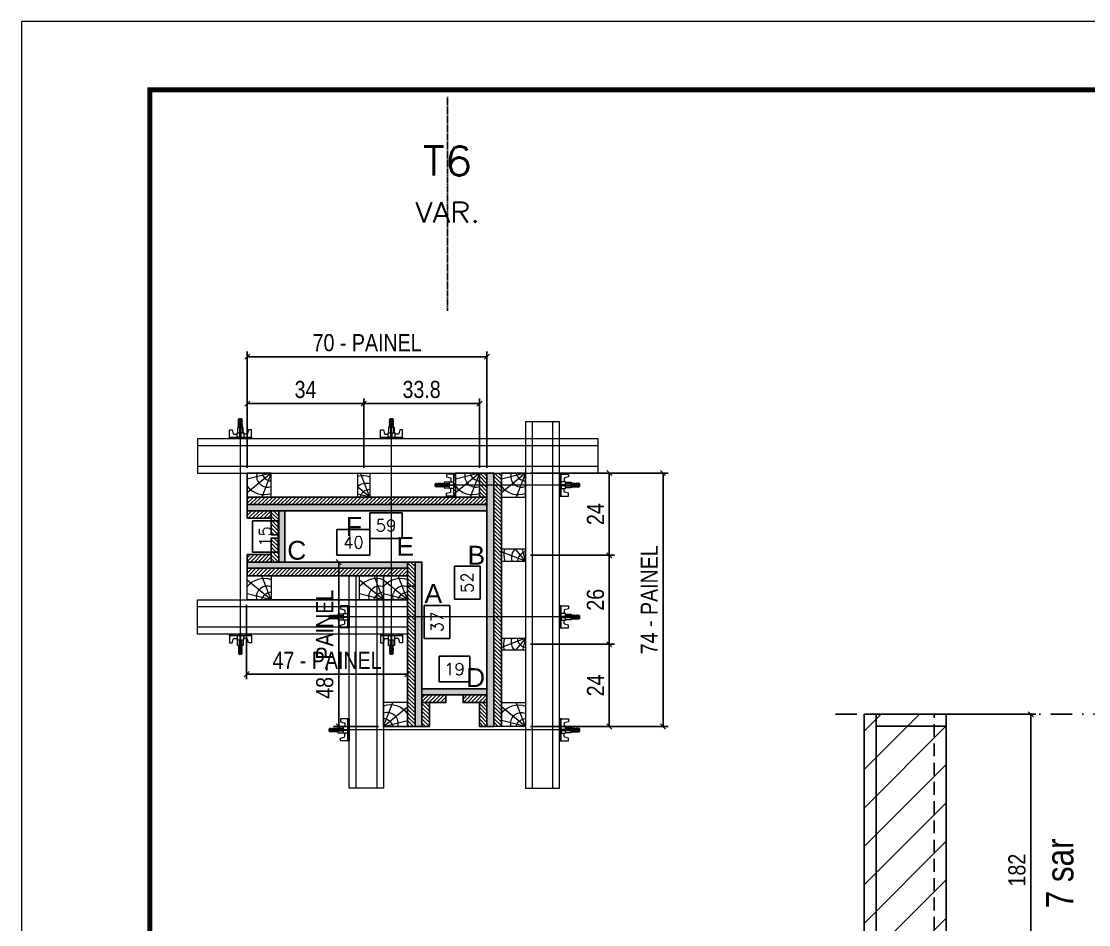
# Model space of a CAD drawing. Extents: x 14400 to 27878, y -21631 to 6985.
# Drawn here: x 19168 to 19792, y -7326 to -6798 of the extents above; entities that cross this region are included whole.
import ezdxf
from ezdxf.enums import TextEntityAlignment as Align

# ---------------------------------------------------------------- set-up
doc = ezdxf.new("R2010")
doc.units = 0
for name, pattern in [('DASHED', [0.75, 0.5, -0.25]), ('DIVIDE2', [0.625, 0.25, -0.125, 0, -0.125, 0, -0.125]), ('HIDDEN', [0.375, 0.25, -0.125])]:
    doc.linetypes.add(name, pattern=pattern)
for name, color, linetype in [('CHAPA', 1, 'Continuous'), ('COTA', 241, 'Continuous'), ('MEIO_PONT', 93, 'Continuous'), ('NOMENCLATURA', 7, 'Continuous'), ('Nível', 160, 'Continuous'), ('Painéis', 200, 'Continuous'), ('SARR_2.2x7', 40, 'Continuous'), ('SARRAFO', 251, 'Continuous'), ('Texto de Titulo', 7, 'Continuous'), ('Texto Qtd Sarr', 242, 'Continuous'), ('TEXTO_GERAL', 7, 'Continuous')]:
    doc.layers.add(name, color=color, linetype=linetype)
for name, color, linetype, lineweight in [('Folhas', 255, 'Continuous', 9), ('Hachura', 251, 'Continuous', 9), ('Madeira', 126, 'Continuous', 18), ('Perfil Metálico', 224, 'Continuous', 18), ('SARRAFO DE PRESSAO', 251, 'DASHED', 9), ('Texto Seção', 7, 'Continuous', 15)]:
    doc.layers.add(name, color=color, linetype=linetype, lineweight=lineweight)
doc.styles.add('ARIAL', font='arial.ttf')
doc.styles.add('ARIAL_NARROW', font='ARIALN.TTF', dxfattribs={"height": 0.2})
doc.styles.add('COTA TECNICA', font='techl___.ttf', dxfattribs={"height": 10})
doc.styles.add('COTA TECNICA 2X', font='techl___.ttf', dxfattribs={"height": 10})
doc.styles.add('ROMANS', font='romans.shx')
doc.dimstyles.new('PAINEL', dxfattribs={"dimtxt": 10, "dimasz": 3, "dimexe": 3, "dimexo": 3, "dimgap": 3, "dimtad": 1, "dimdec": 1, "dimzin": 12, "dimdsep": 46, "dimtxsty": 'COTA TECNICA', "dimblk1": 'OBLIQUE', "dimblk2": 'OBLIQUE', "dimsah": 1, "dimcen": 0.9, "dimclrd": 4, "dimclre": 4, "dimclrt": 240, "dimadec": 1, "dimazin": 3, "dimtfac": 1, "dimtdec": 1, "dimtmove": 0, "dimatfit": 3, "dimfxl": 1, "dimtolj": 1, "dimtzin": 12, "dimarcsym": 0})
doc.dimstyles.new('SECAO PILAR', dxfattribs={"dimtxt": 10, "dimasz": 3, "dimexe": 3, "dimexo": 3, "dimgap": 3, "dimtad": 1, "dimdec": 1, "dimlfac": 0.5, "dimzin": 12, "dimdsep": 46, "dimtxsty": 'COTA TECNICA 2X', "dimblk1": 'OBLIQUE', "dimblk2": 'OBLIQUE', "dimsah": 1, "dimcen": 0.9, "dimclrd": 256, "dimclre": 256, "dimclrt": 256, "dimadec": 1, "dimazin": 3, "dimtfac": 1, "dimtdec": 1, "dimtmove": 0, "dimatfit": 3, "dimfxl": 1, "dimtolj": 1, "dimtzin": 12, "dimarcsym": 0})
doc.dimstyles.new('SECÇÃO 2', dxfattribs={"dimtxt": 7, "dimasz": 6, "dimexe": 0.18, "dimexo": 2, "dimgap": -4, "dimtad": 3, "dimdec": 1, "dimlfac": 0.5, "dimzin": 12, "dimdsep": 46, "dimtxsty": 'ROMANS', "dimblk": 'ARCHTICK', "dimcen": 0.09, "dimse1": 1, "dimse2": 1, "dimsd1": 1, "dimsd2": 1, "dimclrd": 180, "dimclre": 5, "dimclrt": 1, "dimadec": 0, "dimazin": 3, "dimtfac": 1, "dimtdec": 1, "dimtofl": 0, "dimtmove": 0, "dimatfit": 3, "dimldrblk": 'ARCHTICK', "dimfxl": 1, "dimtolj": 1, "dimtzin": 0, "dimarcsym": 0})
pattern_1 = [(135, (-3514.931, 2081.9534), (-1.12253202, -1.12253202), [])]
pattern_2 = [(225, (9923.5253, -29951.8066), (1.12253202, -1.12253202), [])]
pattern_3 = [(45, (28640.429, 15721.4097), (-1.12253202, 1.12253202), [])]
pattern_4 = [(315, (42401.8853, -16315.9503), (1.12253202, 1.12253202), [])]
pattern_5 = [(135, (-3506.531, 2061.9534), (-1.12253202, -1.12253202), [])]

# ---------------------------------------------------------------- blocks, each defined once
blk = doc.blocks.new('9999999999')
at = {"layer": 'Folhas'}
blk.add_lwpolyline([(98138.98, 34190.21), (99623.98, 34190.21), (99623.98, 35240.21), (98138.98, 35240.21)], close=True, dxfattribs=at)
at = {"layer": 'Folhas', "color": 30, "const_width": 3}
blk.add_lwpolyline([(98213.98, 34230.21), (99583.98, 34230.21), (99583.98, 35200.21), (98213.98, 35200.21)], close=True, dxfattribs=at)
blk = doc.blocks.new('titulo1')
at = {"layer": 'Defpoints', "color": 252, "linetype": 'HIDDEN', "ltscale": 2}
blk.add_line((0, 0), (0, 125), dxfattribs=at)
at = {"layer": 'Defpoints', "style": 'ROMANS', "oblique": 15}
blk.add_attdef('FOLHA', text='', height=10, dxfattribs=at).set_placement((0, 15.58), align=Align.MIDDLE_CENTER)
at = {"layer": 'Texto Qtd Sarr', "color": 3, "style": 'ROMANS', "oblique": 15}
for tag, height, p in [('TITULO', 17, (0, 71.45)), ('SEÇÃO', 12, (0, 41.55))]:
    blk.add_attdef(tag, text='', height=height, dxfattribs=at).set_placement(p, align=Align.MIDDLE_CENTER)
blk = doc.blocks.new('_Oblique')
at = {"color": 0, "linetype": 'ByBlock', "lineweight": -2}
blk.add_line((-0.5, -0.5), (0.5, 0.5), dxfattribs=at)
blk = doc.blocks.new('*D2426')
at = {"layer": 'COTA', "color": 4, "lineweight": -2, "transparency": 16777216}
for p, q in [((19711.65, -7202.89), (19761.01, -7202.89)), ((19758.01, -7384.89), (19758.01, -7202.89)), ((19711.65, -7384.89), (19761.01, -7384.89))]:
    blk.add_line(p, q, dxfattribs=at)
at = {"layer": 'Defpoints', "color": 0, "transparency": 16777216}
for p in [(19708.65, -7202.89), (19758.01, -7202.89), (19708.65, -7384.89)]:
    blk.add_point(p, dxfattribs=at)
at = {"layer": 'COTA', "color": 4, "lineweight": -2, "transparency": 16777216, "xscale": 3, "yscale": 3, "zscale": 3}
for p, rotation in [((19758.01, -7202.89), 90), ((19758.01, -7384.89), 270)]:
    blk.add_blockref('_Oblique', p, dxfattribs=dict(at, rotation=rotation))
at = {"layer": 'COTA', "color": 240, "transparency": 16777216, "insert": (19749.92, -7293.89), "char_height": 10, "attachment_point": 5, "rotation": 90, "style": 'COTA TECNICA'}
blk.add_mtext('\\A1;182', dxfattribs=at)
blk = doc.blocks.new('PONTALETE')
at = {"layer": 'Madeira'}
for q in [(2.71, 7), (7, 5.76), (7, 1.74)]:
    blk.add_line((0, 0), q, dxfattribs=at)
blk.add_lwpolyline([(0, 0), (7, 0), (7, 7), (0, 7)], close=True, dxfattribs=at)
for centre, radius, start, end in [((2.04, 0.06), 6.23, 37.2818, 109.0913), ((1.09, 0.9), 3.19, 343.603, 109.9847), ((-0.21, -0.78), 3.09, 14.6322, 86.0383)]:
    blk.add_arc(centre, radius, start, end, dxfattribs=at)
blk = doc.blocks.new('*D2919')
at = {"layer": 'COTA', "color": 180, "lineweight": -2, "transparency": 16777216}
for p, q in [((19436.41, -7116.33), (19421.41, -7116.33)), ((19421.41, -7116.33), (19421.41, -7135.67)), ((19436.41, -7135.67), (19436.41, -7116.33)), ((19421.41, -7135.67), (19436.41, -7135.67))]:
    blk.add_line(p, q, dxfattribs=at)
at = {"layer": 'Defpoints', "color": 0, "transparency": 16777216}
for p in [(19440.41, -7084), (19440.41, -7084), (19440.41, -7188)]:
    blk.add_point(p, dxfattribs=at)
at = {"layer": 'COTA', "color": 1, "transparency": 16777216, "insert": (19428.91, -7126), "char_height": 7, "attachment_point": 5, "rotation": 90, "style": 'ROMANS'}
blk.add_mtext('\\A1;52', dxfattribs=at)
blk = doc.blocks.new('_ArchTick')
at = {"color": 0, "linetype": 'ByBlock', "const_width": 0.15}
blk.add_lwpolyline([(-0.5, -0.5), (0.5, 0.5)], dxfattribs=at)
blk = doc.blocks.new('*D2920')
at = {"layer": 'COTA', "color": 180, "lineweight": -2, "transparency": 16777216}
for p, q in [((19390.91, -7085.13), (19371.91, -7085.13)), ((19371.91, -7085.13), (19371.91, -7100.13)), ((19390.91, -7100.13), (19390.91, -7085.13)), ((19371.91, -7100.13), (19390.91, -7100.13))]:
    blk.add_line(p, q, dxfattribs=at)
at = {"layer": 'Defpoints', "color": 0, "transparency": 16777216}
for p in [(19322.41, -7084), (19440.41, -7084), (19322.41, -7104.13)]:
    blk.add_point(p, dxfattribs=at)
at = {"layer": 'COTA', "color": 1, "transparency": 16777216, "insert": (19381.41, -7092.63), "char_height": 7, "attachment_point": 5, "style": 'ROMANS'}
blk.add_mtext('\\A1;59', dxfattribs=at)
blk = doc.blocks.new('*D2921')
at = {"layer": 'COTA', "color": 180, "lineweight": -2, "transparency": 16777216}
for p, q in [((19372.08, -7095), (19352.74, -7095)), ((19352.74, -7095), (19352.74, -7110)), ((19372.08, -7110), (19372.08, -7095)), ((19352.74, -7110), (19372.08, -7110))]:
    blk.add_line(p, q, dxfattribs=at)
at = {"layer": 'Defpoints', "color": 0, "transparency": 16777216}
for p in [(19322.41, -7114), (19322.41, -7114), (19402.41, -7114)]:
    blk.add_point(p, dxfattribs=at)
at = {"layer": 'COTA', "color": 1, "transparency": 16777216, "insert": (19362.41, -7102.5), "char_height": 7, "attachment_point": 5, "style": 'ROMANS'}
blk.add_mtext('\\A1;40', dxfattribs=at)
blk = doc.blocks.new('*D2922')
at = {"layer": 'COTA', "color": 180, "lineweight": -2, "transparency": 16777216}
for p, q in [((19318.41, -7089.83), (19303.41, -7089.83)), ((19303.41, -7089.83), (19303.41, -7108.17)), ((19318.41, -7108.17), (19318.41, -7089.83)), ((19303.41, -7108.17), (19318.41, -7108.17))]:
    blk.add_line(p, q, dxfattribs=at)
at = {"layer": 'Defpoints', "color": 0, "transparency": 16777216}
for p in [(19322.41, -7084), (19322.41, -7114), (19322.41, -7114)]:
    blk.add_point(p, dxfattribs=at)
at = {"layer": 'COTA', "color": 1, "transparency": 16777216, "insert": (19310.91, -7099), "char_height": 7, "attachment_point": 5, "rotation": 90, "style": 'ROMANS'}
blk.add_mtext('\\A1;15', dxfattribs=at)
blk = doc.blocks.new('*D2923')
at = {"layer": 'COTA', "color": 180, "lineweight": -2, "transparency": 16777216}
for p, q in [((19430.41, -7169), (19412.41, -7169)), ((19412.41, -7169), (19412.41, -7184)), ((19430.41, -7184), (19430.41, -7169)), ((19412.41, -7184), (19430.41, -7184))]:
    blk.add_line(p, q, dxfattribs=at)
at = {"layer": 'Defpoints', "color": 0, "transparency": 16777216}
for p in [(19402.41, -7188), (19440.41, -7188), (19440.41, -7188)]:
    blk.add_point(p, dxfattribs=at)
at = {"layer": 'COTA', "color": 1, "transparency": 16777216, "insert": (19421.41, -7176.5), "char_height": 7, "attachment_point": 5, "style": 'ROMANS'}
blk.add_mtext('\\A1;19', dxfattribs=at)
blk = doc.blocks.new('C')
at = {"layer": 'Hachura', "color": 0}
for p, q in [((0, 3.22), (0, -3.22)), ((0.45, 3.22), (0, 3.22)), ((0.46, 3.16), (0, 3.16)), ((0.45, -3.23), (0.45, 3.22)), ((0.45, 3.22), (2.58, 3.22)), ((2.58, 3.22), (2.58, 2.39)), ((0.46, 3.05), (0, 3.05)), ((0.46, 2.88), (0, 2.88)), ((0, 2.75), (0, -1.16)), ((0.46, 2.65), (0, 2.65)), ((0.46, 2.23), (0, 2.23)), ((0.46, 1.51), (0, 1.51)), ((0.39, 0.49), (0.17, 0.49)), ((1.74, 0.97), (0.45, 0.97)), ((1.45, 0.1), (0.45, 0.1)), ((1.35, 1.94), (1.35, 0.96)), ((2.58, 2.39), (1.47, 2.09)), ((1.74, -0.97), (1.74, 0.97)), ((1.74, 0.97), (1.74, 0.84)), ((1.74, 0.97), (1.74, 0.84)), ((1.74, 0.84), (3.35, 0.84)), ((3.35, 0.45), (1.74, 0.45)), ((3.32, 0.84), (3.32, -0.84)), ((3.35, 0.84), (3.35, -0.84)), ((3.68, 0.45), (3.35, 0.45)), ((3.84, -0.52), (3.35, 0.45)), ((3.35, 0.06), (3.67, -0.57)), ((3.68, 0.45), (4.16, -0.52)), ((3.72, 0.5), (4.25, -0.57)), ((4.37, -0.55), (3.83, 0.53)), ((4.15, 0.45), (3.93, 0.45)), ((4.42, -0.52), (3.93, 0.45)), ((4.15, 0.45), (4.26, 0.45)), ((4.26, 0.45), (4.74, -0.52)), ((4.3, 0.5), (4.83, -0.57)), ((4.95, -0.55), (4.41, 0.53)), ((4.51, 0.45), (4.84, 0.45)), ((5, -0.52), (4.51, 0.45)), ((4.84, 0.45), (5.32, -0.52)), ((4.88, 0.5), (5.41, -0.57)), ((5.53, -0.55), (4.99, 0.53)), ((5.58, -0.52), (5.09, 0.45)), ((5.42, 0.45), (5.09, 0.45)), ((5.58, -0.52), (5.09, 0.45)), ((5.42, 0.45), (5.74, -0.19)), ((5.46, 0.5), (5.74, -0.07)), ((5.74, 0.19), (5.57, 0.53)), ((5.74, 0.32), (5.68, 0.45)), ((5.68, 0.45), (5.74, 0.45)), ((5.74, 0.45), (5.9, 0.29)), ((5.74, 0.45), (5.74, -0.52)), ((5.9, -0.36), (5.9, 0.29)), ((0.45, 0), (0, 0)), ((0.46, -1.52), (0, -1.52)), ((0.46, -2.23), (0, -2.23)), ((0.46, -2.65), (0, -2.65)), ((0.46, -2.88), (0, -2.88)), ((0.46, -3.05), (0, -3.05)), ((0.08, -0.48), (0.29, -0.48)), ((0.29, -0.48), (0.4, -0.48)), ((0.45, 0), (0.45, -0.97)), ((0.45, -0.16), (1.45, -0.16)), ((0.45, -0.65), (0.45, -0.32)), ((0.45, -3.23), (0.45, -0.65)), ((0.45, -0.97), (1.74, -0.97)), ((1.35, -1.94), (1.35, -0.97)), ((2.58, -2.39), (1.47, -2.1)), ((3.35, -0.32), (1.74, -0.32)), ((3.35, -0.84), (1.74, -0.84)), ((2.58, -3.23), (2.58, -2.39)), ((3.35, -0.07), (3.58, -0.52)), ((3.35, -0.52), (3.58, -0.52)), ((3.84, -0.52), (4.16, -0.52)), ((4.42, -0.52), (4.74, -0.52)), ((4.63, -0.52), (4.74, -0.52)), ((5, -0.52), (5.32, -0.52)), ((5.58, -0.52), (5.74, -0.52)), ((5.74, -0.52), (5.9, -0.36)), ((5.74, -0.52), (5.74, -0.52)), ((0.46, -3.16), (0, -3.16)), ((0, -3.22), (2.57, -3.22))]:
    blk.add_line(p, q, dxfattribs=at)
for centre, radius, start, end in [((1.52, 1.94), 0.161, 104.7436, 180), ((1.44, -0.03), 0.129, 272.695, 87.305), ((3.81, 0.39), 0.143, 25.5688, 154.4312), ((4.39, 0.39), 0.143, 25.5688, 154.4312), ((4.97, 0.39), 0.143, 25.5688, 154.4312), ((5.55, 0.39), 0.143, 25.5688, 154.4312), ((0.17, -0.37), 0.174, 221.744, 317.8592), ((1.52, -1.94), 0.161, 180, 255.2564), ((3.71, -0.4), 0.174, 222.1408, 318.256), ((4.29, -0.4), 0.174, 222.1408, 318.256), ((4.87, -0.4), 0.174, 222.1408, 318.256), ((5.45, -0.4), 0.174, 222.1408, 318.256), ((5.61, -0.4), 0.174, 317.8592, 318.256)]:
    blk.add_arc(centre, radius, start, end, dxfattribs=at)
blk = doc.blocks.new('*D2924')
at = {"layer": 'COTA', "lineweight": -2, "transparency": 16777216}
for p, q in [((19465.81, -7062), (19546.21, -7062)), ((19543.21, -7210), (19543.21, -7062)), ((19465.81, -7210), (19546.21, -7210))]:
    blk.add_line(p, q, dxfattribs=at)
at = {"layer": 'Defpoints', "color": 0, "transparency": 16777216}
for p in [(19462.81, -7062), (19543.21, -7062), (19462.81, -7210)]:
    blk.add_point(p, dxfattribs=at)
at = {"layer": 'COTA', "lineweight": -2, "transparency": 16777216, "xscale": 3, "yscale": 3, "zscale": 3}
for p, rotation in [((19543.21, -7062), 90), ((19543.21, -7210), 270)]:
    blk.add_blockref('_Oblique', p, dxfattribs=dict(at, rotation=rotation))
at = {"layer": 'COTA', "transparency": 16777216, "insert": (19535.14, -7136), "char_height": 10, "attachment_point": 5, "rotation": 90, "style": 'COTA TECNICA 2X'}
blk.add_mtext('\\A1;74 - PAINEL', dxfattribs=at)
blk = doc.blocks.new('*D2925')
at = {"layer": 'COTA', "lineweight": -2, "transparency": 16777216}
for p, q in [((19300.41, -7059), (19300.41, -6991.02)), ((19440.41, -7059), (19440.41, -6991.02)), ((19440.41, -6994.02), (19300.41, -6994.02))]:
    blk.add_line(p, q, dxfattribs=at)
at = {"layer": 'Defpoints', "color": 0, "transparency": 16777216}
for p in [(19300.41, -6994.02), (19300.41, -7062), (19440.41, -7062)]:
    blk.add_point(p, dxfattribs=at)
at = {"layer": 'COTA', "lineweight": -2, "transparency": 16777216, "xscale": 3, "yscale": 3, "zscale": 3, "rotation": 180}
blk.add_blockref('_Oblique', (19300.41, -6994.02), dxfattribs=at)
at = {"layer": 'COTA', "lineweight": -2, "transparency": 16777216, "xscale": 3, "yscale": 3, "zscale": 3}
blk.add_blockref('_Oblique', (19440.41, -6994.02), dxfattribs=at)
at = {"layer": 'COTA', "transparency": 16777216, "insert": (19370.41, -6985.91), "char_height": 10, "attachment_point": 5, "style": 'COTA TECNICA 2X'}
blk.add_mtext('\\A1;70 - PAINEL', dxfattribs=at)
blk = doc.blocks.new('*D2926')
at = {"layer": 'COTA', "lineweight": -2, "transparency": 16777216}
for p, q in [((19359.41, -7114), (19350.79, -7114)), ((19353.79, -7210), (19353.79, -7114)), ((19377.01, -7210), (19350.79, -7210))]:
    blk.add_line(p, q, dxfattribs=at)
at = {"layer": 'Defpoints', "color": 0, "transparency": 16777216}
for p in [(19353.79, -7114), (19362.41, -7114), (19380.01, -7210)]:
    blk.add_point(p, dxfattribs=at)
at = {"layer": 'COTA', "lineweight": -2, "transparency": 16777216, "xscale": 3, "yscale": 3, "zscale": 3}
for p, rotation in [((19353.79, -7114), 90), ((19353.79, -7210), 270)]:
    blk.add_blockref('_Oblique', p, dxfattribs=dict(at, rotation=rotation))
at = {"layer": 'COTA', "transparency": 16777216, "insert": (19345.7, -7162), "char_height": 10, "attachment_point": 5, "rotation": 90, "style": 'COTA TECNICA 2X'}
blk.add_mtext('\\A1;48 - PAINEL', dxfattribs=at)
blk = doc.blocks.new('*D2927')
at = {"layer": 'COTA', "lineweight": -2, "transparency": 16777216}
for p, q in [((19300.01, -7139), (19300.01, -7182.45)), ((19394.01, -7159), (19394.01, -7182.45)), ((19394.01, -7179.45), (19300.01, -7179.45))]:
    blk.add_line(p, q, dxfattribs=at)
at = {"layer": 'Defpoints', "color": 0, "transparency": 16777216}
for p in [(19300.01, -7136), (19394.01, -7156), (19300.01, -7179.45)]:
    blk.add_point(p, dxfattribs=at)
at = {"layer": 'COTA', "lineweight": -2, "transparency": 16777216, "xscale": 3, "yscale": 3, "zscale": 3, "rotation": 180}
blk.add_blockref('_Oblique', (19300.01, -7179.45), dxfattribs=at)
at = {"layer": 'COTA', "lineweight": -2, "transparency": 16777216, "xscale": 3, "yscale": 3, "zscale": 3}
blk.add_blockref('_Oblique', (19394.01, -7179.45), dxfattribs=at)
at = {"layer": 'COTA', "transparency": 16777216, "insert": (19347.01, -7171.38), "char_height": 10, "attachment_point": 5, "style": 'COTA TECNICA 2X'}
blk.add_mtext('\\A1;47 - PAINEL', dxfattribs=at)
blk = doc.blocks.new('MEIO PONTALETE')
at = {"layer": 'Madeira'}
for q in [(2.71, 7), (3.5, 2.88), (3.5, 0.87)]:
    blk.add_line((0, 0), q, dxfattribs=at)
blk.add_lwpolyline([(0, 0), (3.5, 0), (3.5, 7), (0, 7)], close=True, dxfattribs=at)
for centre, radius, start, end in [((2.04, 0.06), 6.23, 76.4499, 109.0913), ((1.09, 0.9), 3.19, 40.9063, 109.9847), ((-0.21, -0.78), 3.09, 14.6322, 86.0383)]:
    blk.add_arc(centre, radius, start, end, dxfattribs=at)
blk = doc.blocks.new('*D2928')
at = {"layer": 'COTA', "lineweight": -2, "transparency": 16777216}
for p, q in [((19485.81, -7062), (19514.84, -7062)), ((19511.84, -7110), (19511.84, -7062)), ((19465.81, -7110), (19514.84, -7110))]:
    blk.add_line(p, q, dxfattribs=at)
at = {"layer": 'Defpoints', "color": 0, "transparency": 16777216}
for p in [(19482.81, -7062), (19511.84, -7062), (19462.81, -7110)]:
    blk.add_point(p, dxfattribs=at)
at = {"layer": 'COTA', "lineweight": -2, "transparency": 16777216, "xscale": 3, "yscale": 3, "zscale": 3}
for p, rotation in [((19511.84, -7062), 90), ((19511.84, -7110), 270)]:
    blk.add_blockref('_Oblique', p, dxfattribs=dict(at, rotation=rotation))
at = {"layer": 'COTA', "transparency": 16777216, "insert": (19503.77, -7086), "char_height": 10, "attachment_point": 5, "rotation": 90, "style": 'COTA TECNICA 2X'}
blk.add_mtext('\\A1;24', dxfattribs=at)
blk = doc.blocks.new('*D2929')
at = {"layer": 'COTA', "lineweight": -2, "transparency": 16777216}
for p, q in [((19368.41, -7059), (19368.41, -7018.45)), ((19436.01, -7059), (19436.01, -7018.45)), ((19436.01, -7021.45), (19368.41, -7021.45))]:
    blk.add_line(p, q, dxfattribs=at)
at = {"layer": 'Defpoints', "color": 0, "transparency": 16777216}
for p in [(19368.41, -7021.45), (19368.41, -7062), (19436.01, -7062)]:
    blk.add_point(p, dxfattribs=at)
at = {"layer": 'COTA', "lineweight": -2, "transparency": 16777216, "xscale": 3, "yscale": 3, "zscale": 3, "rotation": 180}
blk.add_blockref('_Oblique', (19368.41, -7021.45), dxfattribs=at)
at = {"layer": 'COTA', "lineweight": -2, "transparency": 16777216, "xscale": 3, "yscale": 3, "zscale": 3}
blk.add_blockref('_Oblique', (19436.01, -7021.45), dxfattribs=at)
at = {"layer": 'COTA', "transparency": 16777216, "insert": (19402.21, -7013.21), "char_height": 10, "attachment_point": 5, "style": 'COTA TECNICA 2X'}
blk.add_mtext('\\A1;33.8', dxfattribs=at)
blk = doc.blocks.new('*D2930')
at = {"layer": 'COTA', "lineweight": -2, "transparency": 16777216}
for p, q in [((19300.41, -7059), (19300.41, -7018.45)), ((19368.41, -7059), (19368.41, -7018.45)), ((19368.41, -7021.45), (19300.41, -7021.45))]:
    blk.add_line(p, q, dxfattribs=at)
at = {"layer": 'Defpoints', "color": 0, "transparency": 16777216}
for p in [(19300.41, -7021.45), (19300.41, -7062), (19368.41, -7062)]:
    blk.add_point(p, dxfattribs=at)
at = {"layer": 'COTA', "lineweight": -2, "transparency": 16777216, "xscale": 3, "yscale": 3, "zscale": 3, "rotation": 180}
blk.add_blockref('_Oblique', (19300.41, -7021.45), dxfattribs=at)
at = {"layer": 'COTA', "lineweight": -2, "transparency": 16777216, "xscale": 3, "yscale": 3, "zscale": 3}
blk.add_blockref('_Oblique', (19368.41, -7021.45), dxfattribs=at)
at = {"layer": 'COTA', "transparency": 16777216, "insert": (19334.41, -7013.24), "char_height": 10, "attachment_point": 5, "style": 'COTA TECNICA 2X'}
blk.add_mtext('\\A1;34', dxfattribs=at)
blk = doc.blocks.new('*D2931')
at = {"layer": 'COTA', "color": 180, "lineweight": -2, "transparency": 16777216}
for p, q in [((19418.72, -7139.33), (19403.72, -7139.33)), ((19403.72, -7139.33), (19403.72, -7158.67)), ((19418.72, -7158.67), (19418.72, -7139.33)), ((19403.72, -7158.67), (19418.72, -7158.67))]:
    blk.add_line(p, q, dxfattribs=at)
at = {"layer": 'Defpoints', "color": 0, "transparency": 16777216}
for p in [(19402.41, -7114), (19422.72, -7114), (19402.41, -7188)]:
    blk.add_point(p, dxfattribs=at)
at = {"layer": 'COTA', "color": 1, "transparency": 16777216, "insert": (19411.22, -7149), "char_height": 7, "attachment_point": 5, "rotation": 90, "style": 'ROMANS'}
blk.add_mtext('\\A1;37', dxfattribs=at)
blk = doc.blocks.new('*D2932')
at = {"layer": 'COTA', "lineweight": -2, "transparency": 16777216}
for p, q in [((19465.81, -7162), (19514.84, -7162)), ((19511.84, -7162), (19511.84, -7210)), ((19485.81, -7210), (19514.84, -7210))]:
    blk.add_line(p, q, dxfattribs=at)
at = {"layer": 'Defpoints', "color": 0, "transparency": 16777216}
for p in [(19462.81, -7162), (19482.81, -7210), (19511.84, -7210)]:
    blk.add_point(p, dxfattribs=at)
at = {"layer": 'COTA', "lineweight": -2, "transparency": 16777216, "xscale": 3, "yscale": 3, "zscale": 3}
for p, rotation in [((19511.84, -7162), 90), ((19511.84, -7210), 270)]:
    blk.add_blockref('_Oblique', p, dxfattribs=dict(at, rotation=rotation))
at = {"layer": 'COTA', "transparency": 16777216, "insert": (19503.77, -7186), "char_height": 10, "attachment_point": 5, "rotation": 90, "style": 'COTA TECNICA 2X'}
blk.add_mtext('\\A1;24', dxfattribs=at)
blk = doc.blocks.new('*D2933')
at = {"layer": 'COTA', "lineweight": -2, "transparency": 16777216}
for p, q in [((19466.83, -7110), (19514.84, -7110)), ((19511.84, -7162), (19511.84, -7110)), ((19466.83, -7162), (19514.84, -7162))]:
    blk.add_line(p, q, dxfattribs=at)
at = {"layer": 'Defpoints', "color": 0, "transparency": 16777216}
for p in [(19463.83, -7110), (19511.84, -7110), (19463.83, -7162)]:
    blk.add_point(p, dxfattribs=at)
at = {"layer": 'COTA', "lineweight": -2, "transparency": 16777216, "xscale": 3, "yscale": 3, "zscale": 3}
for p, rotation in [((19511.84, -7110), 90), ((19511.84, -7162), 270)]:
    blk.add_blockref('_Oblique', p, dxfattribs=dict(at, rotation=rotation))
at = {"layer": 'COTA', "transparency": 16777216, "insert": (19503.74, -7136), "char_height": 10, "attachment_point": 5, "rotation": 90, "style": 'COTA TECNICA 2X'}
blk.add_mtext('\\A1;26', dxfattribs=at)

msp = doc.modelspace()

# ---------------------------------------------------------------- hatches: boundary and pattern name
at = {"layer": 'Hachura'}
h = msp.add_hatch(dxfattribs=at)
h.set_pattern_fill('ANSI31', color=256, scale=0.5, angle=90, style=0)
h.set_pattern_definition([(135, (-3514.931, 2061.9534), (-1.12253202, -1.12253202), [])])
h.paths.add_polyline_path([(19440.409, -7075.998), (19436.009, -7075.998), (19436.009, -7061.998), (19440.409, -7061.998)])
h = msp.add_hatch(color=256, dxfattribs=at)
h.dxf.hatch_style = 1
h.paths.add_polyline_path([(19440.409, -7061.998), (19444.409, -7061.998), (19444.409, -7209.998), (19440.409, -7209.998)])
h = msp.add_hatch(dxfattribs=at)
h.set_pattern_fill('ANSI31', color=256, scale=0.5, angle=90, style=0)
h.set_pattern_definition(pattern_5)
h.paths.add_polyline_path([(19448.809, -7209.998), (19444.409, -7209.998), (19444.409, -7061.998), (19448.809, -7061.998)])
h = msp.add_hatch(dxfattribs=at)
h.set_pattern_fill('ANSI31', color=256, scale=0.5, angle=180, style=0)
h.set_pattern_definition([(225, (9923.5253, -29971.8066), (1.12253202, -1.12253202), [])])
h.paths.add_polyline_path([(19300.409, -7080.398), (19300.409, -7075.998), (19440.409, -7075.998), (19440.409, -7080.398)])
h = msp.add_hatch(color=256, dxfattribs=at)
h.dxf.hatch_style = 1
h.paths.add_polyline_path([(19440.409, -7080.398), (19440.409, -7083.998), (19300.409, -7083.998), (19300.409, -7080.398)])
h = msp.add_hatch(dxfattribs=at)
h.set_pattern_fill('ANSI31', color=256, scale=0.5, style=0)
h.set_pattern_definition(pattern_3)
h.paths.add_polyline_path([(19314.409, -7083.998), (19314.409, -7088.398), (19300.409, -7088.398), (19300.409, -7083.998)])
h = msp.add_hatch(dxfattribs=at)
h.set_pattern_fill('ANSI31', color=256, scale=0.5, angle=-90, style=0)
h.set_pattern_definition(pattern_4)
h.paths.add_polyline_path([(19314.409, -7083.998), (19318.809, -7083.998), (19318.809, -7097.998), (19314.409, -7097.998)])
h = msp.add_hatch(color=256, dxfattribs=at)
h.dxf.hatch_style = 1
h.paths.add_polyline_path([(19318.809, -7113.998), (19322.409, -7113.998), (19322.409, -7083.998), (19318.809, -7083.998)])
h = msp.add_hatch(color=256, dxfattribs=at)
h.dxf.hatch_style = 1
h.paths.add_polyline_path([(19318.809, -7113.998), (19322.409, -7113.998), (19322.409, -7083.998), (19318.809, -7083.998)])
h = msp.add_hatch(dxfattribs=at)
h.set_pattern_fill('ANSI31', color=256, scale=0.5, angle=-90, style=0)
h.set_pattern_definition(pattern_4)
h.paths.add_polyline_path([(19314.409, -7113.998), (19318.809, -7113.998), (19318.809, -7099.998), (19314.409, -7099.998)])
h = msp.add_hatch(dxfattribs=at)
h.set_pattern_fill('ANSI31', color=256, scale=0.5, style=0)
h.set_pattern_definition(pattern_3)
h.paths.add_polyline_path([(19314.409, -7113.998), (19314.409, -7109.598), (19300.409, -7109.598), (19300.409, -7113.998)])
h = msp.add_hatch(color=256, dxfattribs=at)
h.dxf.hatch_style = 1
h.paths.add_polyline_path([(19394.009, -7117.598), (19394.009, -7113.998), (19300.409, -7113.998), (19300.409, -7117.598)])
h = msp.add_hatch(dxfattribs=at)
h.set_pattern_fill('ANSI31', color=256, scale=0.5, style=0)
h.set_pattern_definition(pattern_3)
h.paths.add_polyline_path([(19394.009, -7117.598), (19394.009, -7121.998), (19300.409, -7121.998), (19300.409, -7117.598)])
h = msp.add_hatch(dxfattribs=at)
h.set_pattern_fill('ANSI31', color=256, scale=0.5, angle=90, style=0)
h.set_pattern_definition(pattern_5)
h.paths.add_polyline_path([(19398.409, -7209.998), (19394.009, -7209.998), (19394.009, -7113.998), (19398.409, -7113.998)])
h = msp.add_hatch(color=256, dxfattribs=at)
h.dxf.hatch_style = 1
h.paths.add_polyline_path([(19402.409, -7113.998), (19398.409, -7113.998), (19398.409, -7209.998), (19402.409, -7209.998)])
h = msp.add_hatch(color=256, dxfattribs=at)
h.dxf.hatch_style = 1
h.paths.add_polyline_path([(19440.409, -7191.598), (19440.409, -7187.998), (19402.409, -7187.998), (19402.409, -7191.598)])
h = msp.add_hatch(dxfattribs=at)
h.set_pattern_fill('ANSI31', color=256, scale=0.5, angle=180, style=0)
h.set_pattern_definition(pattern_2)
h.paths.add_polyline_path([(19416.409, -7191.598), (19416.409, -7195.998), (19402.409, -7195.998), (19402.409, -7191.598)])
h = msp.add_hatch(dxfattribs=at)
h.set_pattern_fill('ANSI31', color=256, scale=0.5, angle=180, style=0)
h.set_pattern_definition(pattern_2)
h.paths.add_polyline_path([(19426.409, -7191.598), (19426.409, -7195.998), (19440.409, -7195.998), (19440.409, -7191.598)])
h = msp.add_hatch(dxfattribs=at)
h.set_pattern_fill('ANSI31', color=256, scale=0.5, angle=90, style=0)
h.set_pattern_definition(pattern_1)
h.paths.add_polyline_path([(19402.409, -7195.998), (19406.809, -7195.998), (19406.809, -7209.998), (19402.409, -7209.998)])
h = msp.add_hatch(dxfattribs=at)
h.set_pattern_fill('ANSI31', color=256, scale=0.5, angle=90, style=0)
h.set_pattern_definition(pattern_1)
h.paths.add_polyline_path([(19440.409, -7195.998), (19436.009, -7195.998), (19436.009, -7209.998), (19440.409, -7209.998)])
h = msp.add_hatch(dxfattribs=at)
h.set_pattern_fill('ANSI31', color=256, scale=5)
h.paths.add_polyline_path([(19708.646, -7202.891), (19660.646, -7202.891), (19660.646, -7384.891), (19708.646, -7384.891)])
h.paths.add_polyline_path([(19708.646, -7384.891), (19660.646, -7384.891), (19660.646, -7506.891), (19708.646, -7506.891)])
h.paths.add_polyline_path([(19904.114, -7266.891), (19900.614, -7266.891), (19900.614, -7214.891), (19853.114, -7214.891), (19853.114, -7266.891), (19830.114, -7266.891), (19830.114, -7384.891), (19904.114, -7384.891)])
h.paths.add_polyline_path([(19904.114, -7384.891), (19830.114, -7384.891), (19830.114, -7506.891), (19904.114, -7506.891)])
h.paths.add_polyline_path([(20033.012, -7262.891), (20018.012, -7262.891), (20018.012, -7506.891), (20033.012, -7506.891)])
h.paths.add_polyline_path([(20033.012, -7219.891), (20018.012, -7219.891), (20018.012, -7262.891), (20033.012, -7262.891)])
h.paths.add_polyline_path([(20149.599, -7266.891), (20130.599, -7266.891), (20130.599, -7506.891), (20149.599, -7506.891)])
h.paths.add_polyline_path([(20294.8, -7202.891), (20247.8, -7202.891), (20247.8, -7384.891), (20294.8, -7384.891)])
h.paths.add_polyline_path([(20294.8, -7384.891), (20247.8, -7384.891), (20247.8, -7506.891), (20294.8, -7506.891)])
h.paths.add_polyline_path([(20486.204, -7384.891), (20416.204, -7384.891), (20416.204, -7506.891), (20486.204, -7506.891)])
h.paths.add_polyline_path([(20486.204, -7219.891), (20439.204, -7219.891), (20439.204, -7266.891), (20416.204, -7266.891), (20416.204, -7384.891), (20486.204, -7384.891)])

# ---------------------------------------------------------------- linework, layer by layer
at = {"layer": 'CHAPA'}
for points in [[(19440.409, -7061.998), (19444.409, -7061.998), (19444.409, -7209.998), (19440.409, -7209.998)], [(19318.809, -7113.998), (19322.409, -7113.998), (19322.409, -7083.998), (19318.809, -7083.998)], [(19318.809, -7113.998), (19322.409, -7113.998), (19322.409, -7083.998), (19318.809, -7083.998)], [(19402.409, -7113.998), (19398.409, -7113.998), (19398.409, -7209.998), (19402.409, -7209.998)]]:
    msp.add_lwpolyline(points, close=True, dxfattribs=at)
for points in [[(19440.409, -7080.398), (19440.409, -7083.998), (19300.409, -7083.998), (19300.409, -7080.398), (19440.409, -7080.398)], [(19394.009, -7117.598), (19394.009, -7113.998), (19300.409, -7113.998), (19300.409, -7117.598), (19394.009, -7117.598)], [(19440.409, -7191.598), (19440.409, -7187.998), (19402.409, -7187.998), (19402.409, -7191.598), (19440.409, -7191.598)]]:
    msp.add_lwpolyline(points, dxfattribs=at)
at = {"layer": 'Hachura'}
for p, q in [((19296.416, -7166.799), (19296.41, -7030.198)), ((19384.662, -7166.799), (19384.656, -7030.198)), ((19493.609, -7068.998), (19410.209, -7069.002)), ((19493.609, -7145.998), (19348.209, -7146.005)), ((19493.609, -7211.999), (19348.209, -7212.006))]:
    msp.add_line(p, q, dxfattribs=at)
msp.add_lwpolyline([(19448.809, -7061.998), (19448.809, -7209.998), (19444.409, -7209.998), (19444.409, -7061.998)], close=True, dxfattribs=at)
at = {"layer": 'Madeira'}
for points in [[(19300.409, -7075.998), (19300.409, -7061.998), (19436.009, -7061.998), (19436.009, -7075.998)], [(19462.809, -7209.998), (19448.809, -7209.998), (19448.809, -7061.998), (19462.809, -7061.998)], [(19300.409, -7135.998), (19300.409, -7121.998), (19380.009, -7121.998), (19380.009, -7135.998)], [(19394.009, -7209.998), (19380.009, -7209.998), (19380.009, -7121.998), (19394.009, -7121.998)]]:
    msp.add_lwpolyline(points, close=True, dxfattribs=at)
at = {"layer": 'Nível', "color": 4, "linetype": 'DIVIDE2', "ltscale": 50}
msp.add_line((19643.863, -7202.891), (20613.467, -7202.891), dxfattribs=at)
at = {"layer": 'Painéis'}
for p, q in [((19660.646, -7202.891), (19660.646, -7506.891)), ((19708.646, -7202.891), (19660.646, -7202.891)), ((19708.646, -7506.891), (19708.646, -7202.891))]:
    msp.add_line(p, q, dxfattribs=at)
msp.add_lwpolyline([(19322.409, -7113.998), (19402.409, -7113.998), (19402.409, -7187.998), (19440.409, -7187.998), (19440.409, -7083.998), (19322.409, -7083.998), (19322.409, -7113.998)], dxfattribs=at)
at = {"layer": 'Perfil Metálico'}
for points in [[(19482.809, -7031.998), (19462.809, -7031.998), (19462.809, -7245.998), (19482.809, -7245.998)], [(19466.809, -7245.998), (19478.809, -7245.998), (19478.809, -7031.998), (19466.809, -7031.998)], [(19271.264, -7041.998), (19271.264, -7061.998), (19505.264, -7061.998), (19505.264, -7041.998)], [(19505.264, -7057.998), (19505.264, -7045.998), (19271.264, -7045.998), (19271.264, -7057.998)], [(19360.009, -7121.998), (19380.009, -7121.998), (19380.009, -7245.998), (19360.009, -7245.998)], [(19376.009, -7245.998), (19364.009, -7245.998), (19364.009, -7121.998), (19376.009, -7121.998)], [(19271.264, -7155.998), (19271.264, -7135.998), (19394.009, -7135.998), (19394.009, -7155.998)], [(19394.009, -7139.998), (19394.009, -7151.998), (19271.264, -7151.998), (19271.264, -7139.998)]]:
    msp.add_lwpolyline(points, close=True, dxfattribs=at)
at = {"layer": 'SARR_2.2x7'}
for p, q in [((19667.646, -7384.891), (19667.646, -7202.891)), ((19667.646, -7209.891), (19708.646, -7209.891))]:
    msp.add_line(p, q, dxfattribs=at)
at = {"layer": 'SARR_2.2x7', "linetype": 'HIDDEN', "ltscale": 30}
msp.add_line((19701.646, -7384.891), (19701.646, -7202.891), dxfattribs=at)
at = {"layer": 'SARRAFO'}
msp.add_line((19394.009, -7127.998), (19398.409, -7127.998), dxfattribs=at)
for points in [[(19440.409, -7075.998), (19440.409, -7061.998), (19436.009, -7061.998), (19436.009, -7075.998)], [(19440.409, -7080.398), (19440.409, -7075.998), (19300.409, -7075.998), (19300.409, -7080.398)], [(19394.009, -7113.998), (19394.009, -7209.998), (19398.409, -7209.998), (19398.409, -7113.998)], [(19402.409, -7191.598), (19402.409, -7195.998), (19416.409, -7195.998), (19416.409, -7191.598)], [(19440.409, -7191.598), (19440.409, -7195.998), (19426.409, -7195.998), (19426.409, -7191.598)], [(19402.409, -7195.998), (19402.409, -7209.998), (19406.809, -7209.998), (19406.809, -7195.998)], [(19440.409, -7195.998), (19440.409, -7209.998), (19436.009, -7209.998), (19436.009, -7195.998)]]:
    msp.add_lwpolyline(points, dxfattribs=at)
for points in [[(19300.409, -7088.398), (19314.409, -7088.398), (19314.409, -7083.998), (19300.409, -7083.998)], [(19318.809, -7097.998), (19318.809, -7083.998), (19314.409, -7083.998), (19314.409, -7097.998)], [(19318.809, -7099.998), (19318.809, -7113.998), (19314.409, -7113.998), (19314.409, -7099.998)], [(19300.409, -7109.598), (19314.409, -7109.598), (19314.409, -7113.998), (19300.409, -7113.998)], [(19300.409, -7121.998), (19394.009, -7121.998), (19394.009, -7117.598), (19300.409, -7117.598)]]:
    msp.add_lwpolyline(points, close=True, dxfattribs=at)

# ---------------------------------------------------------------- block references
at = {"layer": 'Hachura', "linetype": 'Continuous', "yscale": 2, "zscale": 2, "rotation": 270}
for p, xscale in [((19296.416, -7041.998), -2), ((19384.662, -7041.998), -2), ((19296.416, -7155.998), 2), ((19384.662, -7155.998), 2)]:
    msp.add_blockref('C', p, dxfattribs=dict(at, xscale=xscale))
at = {"layer": 'Hachura', "linetype": 'Continuous', "yscale": 2, "zscale": 2}
for p, xscale in [((19422.009, -7068.998), -2), ((19482.809, -7068.998), 2), ((19360.009, -7145.998), -2), ((19482.809, -7145.998), 2), ((19360.009, -7212), -2), ((19482.809, -7212), 2)]:
    msp.add_blockref('C', p, dxfattribs=dict(at, xscale=xscale))
at = {"layer": 'MEIO_PONT'}
for name, p, xscale, yscale, zscale, rotation in [('PONTALETE', (19314.409, -7061.998), 2, 2, 2, 180), ('PONTALETE', (19436.009, -7061.998), 2, 2, 2, 180), ('PONTALETE', (19462.809, -7061.998), 2, 2, 2, 180), ('MEIO PONTALETE', (19462.809, -7113.498), 1.999999997962732, 1.999999997962732, 1.999999997962732, 90.00000000000001), ('MEIO PONTALETE', (19462.809, -7158.498), -1.999999997962732, 1.999999997962732, 1.999999997962732, 90)]:
    msp.add_blockref(name, p, dxfattribs=dict(at, xscale=xscale, yscale=yscale, zscale=zscale, rotation=rotation))
for name, p, xscale, yscale, zscale in [('MEIO PONTALETE', (19371.909, -7075.998), -1.999999997962732, 1.999999997962732, 1.999999997962732), ('PONTALETE', (19314.409, -7135.998), -2, 2, 2), ('PONTALETE', (19380.009, -7135.998), -2, 2, 2), ('PONTALETE', (19394.009, -7135.998), -2, 2, 2), ('PONTALETE', (19380.009, -7209.998), 2, 2, 2), ('PONTALETE', (19462.809, -7209.998), -2, 2, 2)]:
    msp.add_blockref(name, p, dxfattribs=dict(at, xscale=xscale, yscale=yscale, zscale=zscale))
at = {"layer": 'SARRAFO DE PRESSAO', "color": 6, "linetype": 'ByBlock'}
msp.add_blockref('9999999999', (-78970.511, -42038.379), dxfattribs=at)
at = {"layer": 'Texto Seção'}
ref = msp.add_blockref('titulo1', (19417.377, -6967.219), dxfattribs=at)
ref.add_attrib('TITULO', 'T6', dxfattribs={"layer": 'Texto de Titulo', "color": 7, "height": 17, "style": 'ROMANS', "width": 1.1}).set_placement((19417.377, -6879.719), align=Align.MIDDLE_CENTER)
ref.add_attrib('SEÇÃO', 'VAR.', dxfattribs={"layer": 'Texto de Titulo', "color": 7, "height": 12, "style": 'ROMANS', "width": 1.1}).set_placement((19417.377, -6909.719), align=Align.MIDDLE_CENTER)

# ---------------------------------------------------------------- texts
at = {"layer": 'NOMENCLATURA', "style": 'ARIAL_NARROW'}
msp.add_text('7 sar', height=16, rotation=90, dxfattribs=at).set_placement((19782.889, -7316.181))
at = {"layer": 'TEXTO_GERAL', "style": 'ARIAL'}
for s, p in [('F', (19362.692, -7093.171)), ('E', (19392.646, -7104.832)), ('C', (19329.313, -7107.102)), ('B', (19434.203, -7109.963)), ('A', (19409.066, -7132.296)), ('D', (19433.731, -7181.423))]:
    msp.add_text(s, height=11, dxfattribs=at).set_placement(p, align=Align.MIDDLE_CENTER)

# ---------------------------------------------------------------- dimensions: what is measured, and where the dimension line sits
at = {"layer": 'COTA'}
for base, p1, p2, angle, picture, middle in [((19300.409, -6994.017), (19440.409, -7061.998), (19300.409, -7061.998), 180, '*D2925', (19370.409, -6985.915)), ((19543.209, -7061.998), (19462.809, -7209.998), (19462.809, -7061.998), 90, '*D2924', (19535.136, -7135.998)), ((19353.791, -7113.998), (19380.009, -7209.998), (19362.409, -7113.998), 90, '*D2926', (19345.695, -7161.998)), ((19300.009, -7179.453), (19394.009, -7155.998), (19300.009, -7135.998), 180, '*D2927', (19347.009, -7171.38))]:
    dim = msp.add_linear_dim(base=base, p1=p1, p2=p2, angle=angle, text='<> - PAINEL', dimstyle='SECAO PILAR', dxfattribs=at)
    dim.commit()
    dim.dimension.update_dxf_attribs({"geometry": picture, "text_midpoint": middle})
for base, p1, p2, angle, dimstyle, picture, middle in [((19300.409, -7021.455), (19368.409, -7061.998), (19300.409, -7061.998), 180, 'SECAO PILAR', '*D2930', (19334.409, -7013.236)), ((19368.409, -7021.455), (19436.009, -7061.998), (19368.409, -7061.998), 180, 'SECAO PILAR', '*D2929', (19402.209, -7013.214)), ((19758.013, -7202.891), (19708.646, -7384.891), (19708.646, -7202.891), 90, 'PAINEL', '*D2426', (19749.918, -7293.891))]:
    dim = msp.add_linear_dim(base=base, p1=p1, p2=p2, angle=angle, dimstyle=dimstyle, dxfattribs=at)
    dim.commit()
    dim.dimension.update_dxf_attribs({"geometry": picture, "text_midpoint": middle})
for base, p1, p2, angle, picture, middle in [((19511.845, -7061.998), (19462.809, -7109.998), (19482.809, -7061.998), 90, '*D2928', (19503.772, -7085.998)), ((19511.845, -7109.998), (19463.826, -7161.998), (19463.826, -7109.998), 90, '*D2933', (19503.743, -7135.998)), ((19511.845, -7209.998), (19462.809, -7161.998), (19482.809, -7209.998), 270, '*D2932', (19503.772, -7185.998))]:
    dim = msp.add_linear_dim(base=base, p1=p1, p2=p2, angle=angle, dimstyle='SECAO PILAR', override={"dimtmove": 1}, dxfattribs=at)
    dim.commit()
    dim.dimension.update_dxf_attribs({"geometry": picture, "text_midpoint": middle})
for base, p1, p2, angle, picture, middle in [((19322.409, -7113.998), (19322.409, -7083.998), (19322.409, -7113.998), 90, '*D2922', (19322.409, -7098.998)), ((19322.409, -7104.125), (19440.409, -7083.998), (19322.409, -7083.998), 180, '*D2920', (19381.409, -7104.125)), ((19440.409, -7083.998), (19440.409, -7187.998), (19440.409, -7083.998), 90, '*D2919', (19440.409, -7125.998)), ((19322.409, -7113.998), (19402.409, -7113.998), (19322.409, -7113.998), 180, '*D2921', (19362.409, -7113.998)), ((19422.72, -7113.998), (19402.409, -7187.998), (19402.409, -7113.998), 90, '*D2931', (19422.72, -7148.998)), ((19440.409, -7187.998), (19402.409, -7187.998), (19440.409, -7187.998), 180, '*D2923', (19421.409, -7187.998))]:
    dim = msp.add_linear_dim(base=base, p1=p1, p2=p2, angle=angle, dimstyle='SECÇÃO 2', dxfattribs=at)
    dim.commit()
    dim.dimension.update_dxf_attribs({"geometry": picture, "text_midpoint": middle, "dimtype": 160})

doc.saveas('drawing.dxf')
